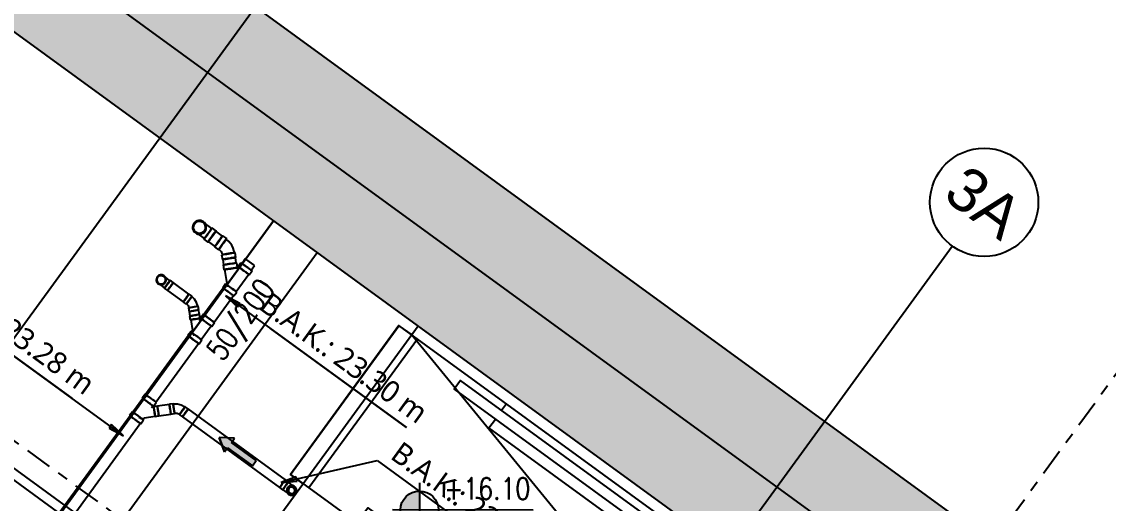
# Model space of a CAD drawing. Header units: millimetres. Extents: x 400382 to 401500, y 4543975 to 4544133.
# Drawn here: x 400776.09 to 400786.11, y 4544121.77 to 4544126.21 of the extents above; entities that cross this region are included whole.
import ezdxf
from ezdxf.enums import TextEntityAlignment as Align

# ---------------------------------------------------------------- set-up
doc = ezdxf.new("R2010")
doc.units = ezdxf.units.MM
for name, pattern in [('ACAD_ISO05W100', [33, 24, -3, 0, -3, 0, -3]), ('AKS', [3, 2.5, -0.25, 0, -0.25]), ('CENTER', [2, 1.25, -0.25, 0.25, -0.25]), ('CONTINU', [0]), ('HIDDEN', [0.375, 0.25, -0.125])]:
    doc.linetypes.add(name, pattern=pattern)
for name, color, linetype in [('aks prota', 2, 'AKS'), ('caks prota', 4, 'Continuous'), ('iderzi_PROTA', 3, 'Continuous'), ('kiriş boyutu prota', 6, 'Continuous'), ('kiriş prota', 6, 'Continuous'), ('kolon tarama prota', 252, 'Continuous'), ('merdiven prota', 2, 'Continuous'), ('perde prota', 1, 'Continuous'), ('skesit prota', 7, 'Continuous'), ('st-s_level (kot)', 6, 'Continuous'), ('st-s_levelmark (kot işareti)', 4, 'Continuous'), ('st_s_ölçü', 4, 'Continuous'), ('taks prota', 7, 'Continuous'), ('TARAMA', 8, 'Continuous')]:
    doc.layers.add(name, color=color, linetype=linetype)
doc.styles.add('OLCU', font='romanstw.shx')
doc.styles.add('Segoe UI Light_1', font='', dxfattribs={"height": 200})
doc.styles.add('TAKS', font='Arial Unicode.ttf')
doc.styles.add('TKIRIS', font='romanstw.shx')
doc.styles.get('Segoe UI Light_1').set_extended_font_data('Segoe UI Light')

# ---------------------------------------------------------------- blocks, each defined once
blk = doc.blocks.new('Flow Direction - Flow Direction _25mm_-1035271-_17_70 m  ARA KAT')
at = {"layer": 'TARAMA'}
blk.add_hatch(color=256, dxfattribs=at).paths.add_polyline_path([(0, 0), (-117, -78), (-117, -30), (-400, -30), (-400, 30), (-117, 30), (-117, 78)], flags=0)
for p, q in [((-117, 30), (-400, 30)), ((-400, 30), (-400, -30)), ((-117, 30), (-400, 30)), ((-400, 30), (-400, -30)), ((0, 0), (-117, 78)), ((-117, 78), (-117, 30)), ((-117, 78), (0, 0)), ((-117, 30), (-117, 78)), ((-117, -78), (0, 0)), ((-117, -78), (0, 0)), ((-400, -30), (-117, -30)), ((-117, -30), (-400, -30)), ((-117, -30), (-117, -78)), ((-117, -30), (-117, -78))]:
    blk.add_line(p, q, dxfattribs=at)
blk = doc.blocks.new('17.60 mekanik')
at = {"layer": 'kolon tarama prota'}
for points in [[(136842.8, 66748.1), (136853.8, 66737.7), (136856.1, 66740.9)], [(136748.7, 66618.6), (136737.7, 66629), (136735.4, 66625.8)], [(136894.2, 66575.7), (136909.2, 66577.1), (136908.3, 66581)]]:
    blk.add_hatch(color=256, dxfattribs=at).paths.add_polyline_path(points, flags=0)
for p, q in [((136833.9, 66807.9), (136830.3, 66810.6)), ((136839.9, 66803), (136833.7, 66807.6)), ((136843.8, 66800.8), (136840.2, 66803.4)), ((136822.8, 66800.2), (136826.4, 66797.6)), ((136826.7, 66798), (136833, 66793.5)), ((136832.7, 66793.1), (136836.3, 66790.5)), ((136839.1, 66785.9), (136839.8, 66781.5)), ((136840.3, 66781.6), (136841, 66776.6)), ((136852.4, 66783.5), (136851.7, 66787.9)), ((136852.7, 66778.4), (136851.9, 66783.4)), ((136861, 66782.1), (136858, 66777.9)), ((136861, 66782.1), (136858, 66777.9)), ((136840.6, 66776.5), (136841.3, 66772.1)), ((136841.9, 66772.2), (136844, 66759.4)), ((136853.9, 66774.1), (136853.2, 66778.5)), ((136853.5, 66772.5), (136853.2, 66774)), ((136855, 66774.6), (136853.5, 66772.5)), ((136857, 66778.6), (136854.4, 66775)), ((136864.7, 66767.5), (136867.4, 66771.1)), ((136866.4, 66771.7), (136869.5, 66776)), ((136866.4, 66771.7), (136869.5, 66776)), ((136794.5, 66760.2), (136791.7, 66762.3)), ((136852.6, 66751.9), (136864.2, 66767.9)), ((136561.7, 66754.5), (136701, 66653.3)), ((136748.7, 66618.6), (136561.7, 66754.5)), ((136786.3, 66754.8), (136789.2, 66752.8)), ((136789.2, 66752.9), (136803.7, 66742.3)), ((136809, 66749.6), (136794.5, 66760.1)), ((136840.6, 66755.1), (136822.8, 66730.6)), ((136842.8, 66759), (136840.2, 66755.4)), ((136844, 66759.4), (136843.3, 66758.6)), ((136844.2, 66758), (136844.3, 66757.1)), ((136845.2, 66757.2), (136845.2, 66757.3)), ((136850.5, 66747.9), (136853.1, 66751.5)), ((136803.7, 66742.2), (136806.5, 66740.2)), ((136811.9, 66747.6), (136809.1, 66749.6)), ((136832.3, 66723.7), (136850.1, 66748.2)), ((136842.8, 66748.1), (136853.8, 66737.7)), ((136856.1, 66740.9), (136842.8, 66748.1)), ((136842.8, 66748.1), (137010, 66626.6)), ((136853.8, 66737.7), (136856.1, 66740.9)), ((136817.6, 66738.4), (136808.5, 66736.9)), ((136808.5, 66736.9), (136817.6, 66738.4)), ((136808.5, 66736.9), (136809.1, 66733.5)), ((136817.1, 66738.3), (136809, 66737)), ((136809, 66737), (136817.1, 66738.3)), ((136818.1, 66734.9), (136809.1, 66733.5)), ((136809.1, 66733.5), (136818.1, 66734.9)), ((136813.6, 66734.2), (136809.1, 66733.5)), ((136809.1, 66733.5), (136813.6, 66734.2)), ((136809.1, 66733.5), (136809.8, 66729.3)), ((136818, 66734.9), (136813.6, 66734.2)), ((136813.6, 66734.2), (136818, 66734.9)), ((136818.7, 66730.7), (136814.2, 66730)), ((136814.2, 66730), (136818.7, 66730.7)), ((136818.1, 66734.9), (136817.6, 66738.4)), ((136818.7, 66730.7), (136818, 66734.9)), ((136819.3, 66727.2), (136818.8, 66730.7)), ((136822.4, 66730.9), (136819.8, 66727.3)), ((136809.7, 66729.3), (136810.3, 66725.8)), ((136814.2, 66730), (136809.8, 66729.3)), ((136809.8, 66729.3), (136814.2, 66730)), ((136810.7, 66725.9), (136812.3, 66715.9)), ((136819.1, 66725.3), (136818.8, 66727.2)), ((136820.3, 66726.9), (136819.1, 66725.3)), ((136830.1, 66719.8), (136832.7, 66723.4)), ((136808.4, 66710.9), (136769.1, 66656.7)), ((136810.7, 66714.7), (136808.1, 66711.2)), ((136812.3, 66715.9), (136811.2, 66714.4)), ((136812.8, 66713.2), (136813, 66712)), ((136814.2, 66712.1), (136814.2, 66712.2)), ((136820.5, 66707.6), (136829.6, 66720.2)), ((137010, 66626.6), (136884.4, 66717.9)), ((136778.7, 66649.8), (136818, 66703.9)), ((136818.4, 66703.7), (136821, 66707.3)), ((136547.3, 66650.5), (136920.6, 66379.3)), ((136925.9, 66386.5), (136552.5, 66657.8)), ((136766.6, 66653), (136757.5, 66640.5)), ((136768.7, 66657), (136766.1, 66653.4)), ((136757, 66640.9), (136754.4, 66637.3)), ((136774.7, 66644.7), (136775.9, 66646.3)), ((136776.6, 66645), (136774.7, 66644.7)), ((136776.4, 66645.9), (136779, 66649.5)), ((136780, 66646), (136776.5, 66645.5)), ((136791.1, 66647.7), (136780, 66645.9)), ((136794.5, 66648.3), (136791.1, 66647.8)), ((136808.5, 66643.6), (136805.7, 66645.6)), ((136898.2, 66578.3), (136808.4, 66643.5)), ((136754.8, 66637), (136407, 66158.4)), ((136763.8, 66636), (136763.8, 66635.9)), ((136764, 66634.7), (136765.2, 66634.9)), ((136764.7, 66629.8), (136767.3, 66633.4)), ((136766.8, 66633.8), (136767.9, 66635.3)), ((136767.9, 66635.3), (136777.9, 66636.9)), ((136778, 66636.4), (136781.4, 66637)), ((136781.4, 66637), (136792.5, 66638.8)), ((136792.5, 66638.7), (136795.9, 66639.3)), ((136800.3, 66638.2), (136803.1, 66636.2)), ((136803.2, 66636.2), (136892.9, 66571)), ((136416.6, 66151.4), (136764.3, 66630.1)), ((136737.7, 66629), (136735.4, 66625.8)), ((136735.4, 66625.8), (136748.7, 66618.6)), ((136748.7, 66618.6), (136737.7, 66629)), ((136894.2, 66575.7), (136983, 66596.2)), ((136983, 66596.2), (137127.7, 66491)), ((136908.3, 66581), (136894.2, 66575.7)), ((136909.2, 66577.1), (136908.3, 66581)), ((136892.9, 66571), (136895.7, 66568.9)), ((136894.2, 66575.7), (136909.2, 66577.1)), ((136901.1, 66576.3), (136898.3, 66578.4)), ((136900.3, 66571.2), (136900.3, 66571.2)), ((136907.7, 66565.8), (136907.7, 66565.8))]:
    blk.add_line(p, q, dxfattribs=at)
at = {"layer": 'kolon tarama prota', "flags": 128}
for points in [[(136815.3, 66806.6), (136813.7, 66808.3), (136813, 66810.5), (136813.1, 66812.8), (136814, 66814.5)], [(136814, 66814.5), (136815.7, 66816.1), (136817.9, 66816.9), (136820.2, 66816.7), (136822, 66815.8)], [(136822, 66815.8), (136822.4, 66815.5), (136823.5, 66814.7), (136825.2, 66813.5), (136827.4, 66811.9), (136829.8, 66810.1), (136830, 66810)], [(136822, 66815.8), (136823.5, 66814.1), (136824.3, 66811.9), (136824.1, 66809.6), (136823.3, 66807.8)], [(136823.3, 66807.8), (136821.5, 66806.3), (136819.3, 66805.5), (136817, 66805.7), (136815.3, 66806.6)], [(136823.2, 66800.8), (136820.8, 66802.6), (136818.6, 66804.2), (136816.8, 66805.4), (136815.7, 66806.3), (136815.3, 66806.6), (136815.3, 66806.6)], [(136836.7, 66791), (136838.5, 66789.1), (136838.7, 66788.8)], [(136848.5, 66794.8), (136845.8, 66798.1), (136843.4, 66800.3)], [(136851, 66787.8), (136849.9, 66791.9), (136848.5, 66794.8)], [(136838.7, 66788.8), (136839.7, 66786.3), (136839.7, 66786)], [(136781, 66759.3), (136779.7, 66760.8), (136779.3, 66762.7), (136779.8, 66764.6), (136780.1, 66765.1)], [(136780.1, 66765.1), (136781.6, 66766.3), (136783.5, 66766.7), (136785.4, 66766.2), (136785.8, 66766)], [(136785.8, 66766), (136786.2, 66765.7), (136787.3, 66764.9), (136788.9, 66763.7), (136790.9, 66762.2), (136791.4, 66761.9)], [(136785.8, 66766), (136787, 66764.5), (136787.5, 66762.6), (136787, 66760.7), (136786.7, 66760.2)], [(136786.7, 66760.2), (136785.2, 66759), (136783.3, 66758.6), (136781.4, 66759.1), (136781, 66759.3)], [(136786.6, 66755.2), (136784.6, 66756.7), (136782.8, 66758), (136781.6, 66758.9), (136781, 66759.3), (136781, 66759.3)], [(136817.1, 66738.3), (136816.1, 66741.7), (136814.2, 66744.8), (136811.6, 66747.2)], [(136806.8, 66740.6), (136808.3, 66738.9), (136809, 66737)], [(136805.4, 66645.2), (136802.1, 66647), (136798.5, 66647.9), (136794.8, 66647.9), (136794.6, 66647.8)], [(136795.9, 66639.7), (136798.3, 66639.7), (136800.5, 66638.6), (136800.6, 66638.6)], [(136901.6, 66565.2), (136900.4, 66566.7), (136899.9, 66568.6), (136900.5, 66570.5), (136900.7, 66570.9)], [(136900.7, 66570.9), (136902.2, 66572.2), (136904.1, 66572.6), (136906, 66572.1), (136906.4, 66571.8)], [(136900.8, 66575.9), (136902.8, 66574.4), (136904.6, 66573.1), (136905.9, 66572.2), (136906.4, 66571.8), (136906.4, 66571.8)], [(136906.4, 66571.8), (136907.7, 66570.3), (136908.1, 66568.4), (136907.6, 66566.5), (136907.4, 66566.1)], [(136901.6, 66565.2), (136901.3, 66565.5), (136900.2, 66566.3), (136898.5, 66567.5), (136896.5, 66568.9), (136896, 66569.3)], [(136907.4, 66566.1), (136905.9, 66564.8), (136904, 66564.4), (136902.1, 66564.9), (136901.6, 66565.2)]]:
    blk.add_lwpolyline(points, dxfattribs=at)
at = {"layer": 'kolon tarama prota'}
for centre, radius, start, end in [((136818.6, 66811.2), 6.38, 144, 324), ((136818.6, 66811.2), 6.38, 144, 324), ((136818.6, 66811.2), 5.9, 144, 324), ((136818.6, 66811.2), 5.71, 144, 324), ((136818.6, 66811.2), 6.38, 324, 144), ((136818.6, 66811.2), 6.38, 324, 144), ((136818.6, 66811.2), 5.9, 324, 144), ((136818.6, 66811.2), 5.71, 324, 144), ((136783.4, 66762.7), 4.58, 144, 324), ((136783.4, 66762.7), 4.58, 144, 324), ((136783.4, 66762.7), 4.5, 144, 324), ((136783.4, 66762.7), 4.1, 144, 324), ((136783.4, 66762.7), 4.5, 324, 144), ((136783.4, 66762.7), 4.58, 324, 144), ((136783.4, 66762.7), 4.58, 324, 144), ((136783.4, 66762.7), 4.1, 324, 144), ((136904, 66568.5), 4.58, 143.9999, 323.9999), ((136904, 66568.5), 4.58, 143.9999, 323.9999), ((136904, 66568.5), 4.1, 143.9999, 323.9999), ((136904, 66568.5), 4.58, 323.9999, 143.9999), ((136904, 66568.5), 4.58, 323.9999, 143.9999), ((136904, 66568.5), 4.1, 323.9999, 143.9999), ((136904, 66568.5), 3.3, 144, 324), ((136904, 66568.5), 3.3, 324, 144)]:
    blk.add_arc(centre, radius, start, end, dxfattribs=at)
at = {"layer": 'kolon tarama prota', "extrusion": (8.87631e-06, 1.22373e-05, 1)}
for radius, start, end in [(4.58, 53.9999, 233.9999), (4.58, 53.9999, 233.9999), (4.1, 53.9999, 233.9999), (3.43, 143.9999, 323.9999), (3.43, 143.9999, 323.9999), (3.02, 53.9999, 233.9999), (3.43, 323.9999, 143.9999), (3.43, 323.9999, 143.9999), (4.58, 233.9999, 53.9999), (4.58, 233.9999, 53.9999), (4.1, 233.9999, 53.9999), (3.02, 233.9999, 53.9999)]:
    blk.add_arc((136904, 66568.5, 1.9), radius, start, end, dxfattribs=at)
at = {"layer": 'kolon tarama prota'}
for centre, major_axis, ratio, start_param, end_param in [((136826.6, 66805.4), (3.75, 5.16), 0.01, 1.570796, 4.712389), ((136826.6, 66805.4), (3.36, 4.62), 0.01, 1.570796, 4.712389), ((136830.2, 66802.8), (3.75, 5.16), 0.01, 1.570796, 4.712389), ((136826.6, 66805.4), (3.75, 5.16), 0.01, 4.712389, 7.853982), ((136826.6, 66805.4), (3.36, 4.62), 0.01, 4.712389, 7.853982), ((136830.2, 66802.8), (3.47, 4.77), 0.01, 3.141593, 4.712389), ((136830.2, 66802.8), (3.47, 4.77), 0.01, 1.570796, 3.141593), ((136830.2, 66802.8), (3.75, 5.16), 0.01, 4.712389, 7.853982), ((136830.2, 66802.8), (3.47, 4.77), 0.01, 0, 1.570796), ((136830.2, 66802.8), (3.47, 4.77), 0.01, 4.712389, 6.283185), ((136836.4, 66798.3), (3.75, 5.16), 0.01, 6.279043, 9.420635), ((136836.4, 66798.3), (3.75, 5.16), 0.01, 3.13745, 6.279043), ((136836.4, 66798.3), (3.47, 4.77), 0.01, 0, 1.570796), ((136836.4, 66798.3), (3.47, 4.77), 0.01, 4.712389, 6.283185), ((136836.4, 66798.3), (3.47, 4.77), 0.01, 1.570796, 3.141593), ((136836.4, 66798.3), (3.47, 4.77), 0.01, 3.141593, 4.712389), ((136840, 66795.6), (3.75, 5.16), 0.01, 3.13745, 6.279043), ((136840, 66795.6), (3.75, 5.16), 0.01, 6.279043, 9.420635), ((136840, 66795.6), (3.36, 4.62), 0.01, 3.13745, 6.279043), ((136840, 66795.6), (3.36, 4.62), 0.01, 6.279043, 9.420635), ((136845.4, 66786.9), (6.3, 1), 0.01, 0.004141, 3.145734), ((136845.4, 66786.9), (6.3, 1), 0.01, 3.145734, 6.287327), ((136845.4, 66786.9), (5.64, 0.89), 0.01, 3.145734, 6.287327), ((136845.4, 66786.9), (5.64, 0.89), 0.01, 0.004141, 3.145734), ((136846.1, 66782.5), (6.3, 1), 0.01, 3.145734, 6.287327), ((136846.1, 66782.5), (6.3, 1), 0.01, 0.004141, 3.145734), ((136846.1, 66782.5), (5.83, 0.92), 0.01, 1.570796, 3.141593), ((136846.1, 66782.5), (5.83, 0.92), 0.01, 3.141593, 4.712389), ((136846.1, 66782.5), (5.83, 0.92), 0.01, 4.712389, 6.283185), ((136846.1, 66782.5), (5.83, 0.92), 0.01, 0, 1.570796), ((136865.3, 66779), (4.24, -3.08), 0.01, 0.004143, 3.145735), ((136865.3, 66779), (4.24, -3.08), 0.01, 0.004143, 3.145735), ((136865.3, 66779), (4.24, -3.08), 0.01, 3.145735, 6.287328), ((136865.3, 66779), (4.24, -3.08), 0.01, 3.145735, 6.287328), ((136846.9, 66777.5), (6.3, 1), 0.01, 3.137451, 6.279044), ((136846.9, 66777.5), (6.3, 1), 0.01, 6.279044, 9.420636), ((136846.9, 66777.5), (5.83, 0.92), 0.01, 1.570796, 3.141593), ((136846.9, 66777.5), (5.83, 0.92), 0.01, 3.141593, 4.712389), ((136847.6, 66773.1), (6.3, 1), 0.01, 6.279044, 9.420636), ((136847.6, 66773.1), (6.3, 1), 0.01, 3.137451, 6.279044), ((136847.6, 66773.1), (5.64, 0.89), 0.01, 3.137451, 6.279044), ((136847.6, 66773.1), (5.64, 0.89), 0.01, 6.279044, 9.420636), ((136846.9, 66777.5), (5.83, 0.92), 0.01, 0, 1.570796), ((136846.9, 66777.5), (5.83, 0.92), 0.01, 4.712389, 6.283185), ((136859.6, 66771.2), (-5.16, 3.75), 0.01, 3.145735, 6.287328), ((136859.6, 66771.2), (5.16, -3.75), 0.01, 3.145735, 6.287328), ((136859.6, 66771.2), (-4.62, 3.36), 0.01, 0.004143, 3.145735), ((136859.6, 66771.2), (4.62, -3.36), 0.01, 0.004143, 3.145735), ((136862.2, 66774.8), (-5.16, 3.75), 0.01, 0.004143, 3.145735), ((136862.2, 66774.8), (-5.16, 3.75), 0.01, 3.145735, 6.287328), ((136862.2, 66774.8), (4.24, -3.08), 0.01, 3.145735, 6.287328), ((136862.2, 66774.8), (4.24, -3.08), 0.01, 0.004143, 3.145735), ((136862.2, 66774.8), (4.24, -3.08), 0.01, 3.145735, 6.287328), ((136862.2, 66774.8), (4.24, -3.08), 0.01, 0.004143, 3.145735), ((136789, 66758.5), (2.69, 3.7), 0.009989, 4.712389, 7.853982), ((136789, 66758.5), (2.41, 3.31), 0.009989, 4.712389, 7.853982), ((136789, 66758.5), (2.69, 3.7), 0.009989, 1.570796, 4.712389), ((136789, 66758.5), (2.41, 3.31), 0.009989, 1.570796, 4.712389), ((136791.9, 66756.5), (2.69, 3.7), 0.009989, 1.570796, 4.712389), ((136791.9, 66756.5), (2.65, 3.64), 0.009989, 3.141593, 4.712389), ((136791.9, 66756.5), (2.65, 3.64), 0.009989, 1.570796, 3.141593), ((136791.9, 66756.5), (2.69, 3.7), 0.009989, 4.712389, 7.853982), ((136791.9, 66756.5), (2.65, 3.64), 0.009989, 0, 1.570796), ((136791.9, 66756.5), (2.65, 3.64), 0.009989, 4.712389, 6.283185), ((136845.4, 66751.6), (5.16, -3.75), 0.01, 3.145735, 6.287328), ((136845.4, 66751.6), (-5.16, 3.75), 0.01, 3.145735, 6.287328), ((136845.4, 66751.6), (4.77, -3.47), 0.01, 3.141593, 4.712389), ((136845.4, 66751.6), (4.77, -3.47), 0.01, 1.570796, 3.141593), ((136848, 66755.2), (-5.16, 3.75), 0.01, 3.145735, 6.287328), ((136848, 66755.2), (-5.16, 3.75), 0.01, 0.004143, 3.145735), ((136848, 66755.2), (4.62, -3.36), 0.01, 3.145735, 6.287328), ((136848, 66755.2), (4.62, -3.36), 0.01, 0.004143, 3.145735), ((136850, 66758), (5.64, 0.89), 0.01, 2.565255, 3.137451), ((136850, 66758), (5.64, 0.89), 0.01, 3.137451, 3.709647), ((136845.4, 66751.6), (-4.77, 3.47), 0.01, 1.570796, 3.141593), ((136845.4, 66751.6), (-4.77, 3.47), 0.01, 3.141593, 4.712389), ((136806.4, 66745.9), (2.69, 3.7), 0.009989, 3.151581, 6.293174), ((136806.4, 66745.9), (2.69, 3.7), 0.009989, 0.009988, 3.151581), ((136806.4, 66745.9), (2.65, 3.64), 0.009989, 1.570796, 3.141593), ((136806.4, 66745.9), (2.65, 3.64), 0.009989, 3.141593, 4.712389), ((136806.4, 66745.9), (2.65, 3.64), 0.009989, 0, 1.570796), ((136806.4, 66745.9), (2.65, 3.64), 0.009989, 4.712389, 6.283185), ((136809.2, 66743.9), (2.69, 3.7), 0.009989, 3.151581, 6.293174), ((136809.2, 66743.9), (2.69, 3.7), 0.009989, 0.009988, 3.151581), ((136809.2, 66743.9), (2.41, 3.31), 0.009989, 3.151581, 6.293174), ((136809.2, 66743.9), (2.41, 3.31), 0.009989, 0.009988, 3.151581), ((136814.2, 66730), (4.52, 0.72), 0.01, 3.137451, 6.279044), ((136814.2, 66730), (4.52, 0.72), 0.01, 6.279044, 9.420636), ((136827.5, 66727.1), (-5.16, 3.75), 0.01, 0.004143, 3.145735), ((136827.5, 66727.1), (-5.16, 3.75), 0.01, 3.145735, 6.287328), ((136814.8, 66726.5), (4.52, 0.72), 0.01, 6.279044, 9.420636), ((136814.8, 66726.5), (4.52, 0.72), 0.01, 3.137451, 6.279044), ((136814.8, 66726.5), (4.05, 0.64), 0.01, 3.137451, 6.279044), ((136814.8, 66726.5), (4.05, 0.64), 0.01, 6.279044, 9.420636), ((136824.9, 66723.5), (-5.16, 3.75), 0.01, 3.145735, 6.287328), ((136824.9, 66723.5), (-5.16, 3.75), 0.01, 0.004143, 3.145735), ((136824.9, 66723.5), (4.62, -3.36), 0.01, 3.145735, 6.287328), ((136824.9, 66723.5), (4.62, -3.36), 0.01, 0.004143, 3.145735), ((136827.5, 66727.1), (-4.77, 3.47), 0.01, 4.712389, 6.283185), ((136827.5, 66727.1), (4.77, -3.47), 0.01, 3.141593, 4.712389), ((136827.5, 66727.1), (4.77, -3.47), 0.01, 4.712389, 6.283185), ((136827.5, 66727.1), (4.77, -3.47), 0.01, 0, 1.570796), ((136813.2, 66707.4), (-5.16, 3.75), 0.01, 3.145735, 6.287328), ((136813.2, 66707.4), (5.16, -3.75), 0.01, 3.145735, 6.287328), ((136813.2, 66707.4), (-4.77, 3.47), 0.009993, 0, 1.570796), ((136813.2, 66707.4), (-4.77, 3.47), 0.009993, 4.712389, 6.283185), ((136815.8, 66711), (-5.16, 3.75), 0.01, 3.145735, 6.287328), ((136815.8, 66711), (-5.16, 3.75), 0.01, 0.004143, 3.145735), ((136815.8, 66711), (4.62, -3.36), 0.01, 3.145735, 6.287328), ((136815.8, 66711), (4.62, -3.36), 0.01, 0.004143, 3.145735), ((136817, 66712.6), (4.05, 0.64), 0.01, 2.322801, 3.137451), ((136817, 66712.6), (4.05, 0.64), 0.01, 3.137451, 3.952101), ((136813.2, 66707.4), (4.77, -3.47), 0.009993, 4.712389, 6.283185), ((136813.2, 66707.4), (-4.77, 3.47), 0.009993, 3.141593, 4.712389), ((136771.3, 66649.7), (5.16, -3.75), 0.009993, 3.141593, 6.283185), ((136771.3, 66649.7), (-5.16, 3.75), 0.009993, 3.141593, 6.283185), ((136771.3, 66649.7), (4.62, -3.36), 0.009993, 0, 3.141593), ((136771.3, 66649.7), (-4.62, 3.36), 0.009993, 0, 3.141593), ((136773.9, 66653.3), (-5.16, 3.75), 0.009993, 3.141593, 6.283185), ((136773.9, 66653.3), (5.16, -3.75), 0.009993, 3.141593, 6.283185), ((136773.9, 66653.3), (4.77, -3.47), 0.009993, 1.570796, 3.141593), ((136773.9, 66653.3), (4.77, -3.47), 0.009993, 3.141593, 4.712389), ((136773.9, 66653.3), (-4.77, 3.47), 0.009993, 1.570796, 3.141593), ((136773.9, 66653.3), (-4.77, 3.47), 0.009993, 3.141593, 4.712389), ((136762.2, 66637.1), (5.16, -3.75), 0.009993, 3.141593, 6.283185), ((136762.2, 66637.1), (-5.16, 3.75), 0.009993, 3.141593, 6.283185), ((136762.2, 66637.1), (-4.62, 3.36), 0.009993, 3.141593, 6.283185), ((136762.2, 66637.1), (4.62, -3.36), 0.009993, 3.141593, 6.283185), ((136777.3, 66640.9), (-0.72, 4.52), 0.007066, 0.007067, 3.148659), ((136777.3, 66640.9), (-0.72, 4.52), 0.007066, 3.148659, 6.290252), ((136777.3, 66640.9), (-0.64, 4.05), 0.007066, 3.148659, 6.290252), ((136777.3, 66640.9), (-0.64, 4.05), 0.007066, 0.007067, 3.148659), ((136780.7, 66641.5), (-0.72, 4.52), 0.007066, 3.148659, 6.290252), ((136780.7, 66641.5), (-0.72, 4.52), 0.007066, 0.007067, 3.148659), ((136780.7, 66641.5), (-0.7, 4.44), 0.004289, 0, 1.570796), ((136780.7, 66641.5), (-0.7, 4.44), 0.004289, 4.712389, 6.283185), ((136780.7, 66641.5), (-0.7, 4.44), 0.004289, 1.570796, 3.141593), ((136780.7, 66641.5), (-0.7, 4.44), 0.004289, 3.141593, 4.712389), ((136791.8, 66643.2), (-0.72, 4.52), 0.004289, 6.273341, 9.414934), ((136791.8, 66643.2), (-0.72, 4.52), 0.004289, 3.131748, 6.273341), ((136791.8, 66643.2), (-0.7, 4.44), 0.004289, 4.712389, 6.283185), ((136791.8, 66643.2), (-0.7, 4.44), 0.004289, 0, 1.570796), ((136791.8, 66643.2), (-0.7, 4.44), 0.004289, 3.141593, 4.712389), ((136791.8, 66643.2), (-0.7, 4.44), 0.004289, 1.570796, 3.141593), ((136795.2, 66643.8), (-0.72, 4.52), 0.004289, 6.273341, 9.414934), ((136795.2, 66643.8), (-0.72, 4.52), 0.004289, 3.131748, 6.273341), ((136795.2, 66643.8), (-0.64, 4.05), 0.004289, 6.273341, 9.414934), ((136795.2, 66643.8), (-0.64, 4.05), 0.004289, 3.131748, 6.273341), ((136803, 66641.9), (2.69, 3.7), 0.009993, 6.279257, 9.420849), ((136803, 66641.9), (2.69, 3.7), 0.009993, 3.137664, 6.279257), ((136803, 66641.9), (2.41, 3.31), 0.009993, 6.279257, 9.420849), ((136803, 66641.9), (2.41, 3.31), 0.009993, 3.137664, 6.279257), ((136805.8, 66639.9), (2.69, 3.7), 0.009993, 6.279257, 9.420849), ((136805.8, 66639.9), (2.69, 3.7), 0.009993, 3.137664, 6.279257), ((136805.8, 66639.9), (2.65, 3.64), 0.009993, 4.712389, 6.283185), ((136805.8, 66639.9), (2.65, 3.64), 0.009993, 0, 1.570796), ((136759.6, 66633.5), (5.16, -3.75), 0.009993, 0, 3.141593), ((136759.6, 66633.5), (5.16, -3.75), 0.009993, 3.141593, 6.283185), ((136759.6, 66633.5), (4.77, -3.47), 0.009999, 3.141593, 4.712389), ((136759.6, 66633.5), (4.77, -3.47), 0.009999, 1.570796, 3.141593), ((136759.6, 66633.5), (4.77, -3.47), 0.009999, 4.712389, 6.283185), ((136759.6, 66633.5), (4.77, -3.47), 0.009999, 0, 1.570796), ((136763.3, 66638.7), (-0.64, 4.05), 0.007066, 3.148659, 3.963309), ((136763.3, 66638.7), (-0.64, 4.05), 0.007066, 2.334009, 3.148659), ((136805.8, 66639.9), (2.65, 3.64), 0.009993, 1.570796, 3.141593), ((136805.8, 66639.9), (2.65, 3.64), 0.009993, 3.141593, 4.712389), ((136895.6, 66574.7), (2.69, 3.7), 0.009993, 1.570781, 4.712374), ((136895.6, 66574.7), (2.65, 3.64), 0.009993, 1.570796, 3.141593), ((136895.6, 66574.7), (2.65, 3.64), 0.009993, 3.141593, 4.712389), ((136895.6, 66574.7), (2.69, 3.7), 0.009993, 4.712374, 7.853967), ((136895.6, 66574.7), (2.65, 3.64), 0.009993, 0, 1.570796), ((136895.6, 66574.7), (2.65, 3.64), 0.009993, 4.712389, 6.283185), ((136898.4, 66572.6), (2.69, 3.7), 0.009993, 1.570781, 4.712374), ((136898.4, 66572.6), (2.41, 3.31), 0.009993, 1.570781, 4.712374), ((136898.4, 66572.6), (2.69, 3.7), 0.009993, 4.712374, 7.853967), ((136898.4, 66572.6), (2.41, 3.31), 0.009993, 4.712374, 7.853967)]:
    blk.add_ellipse(centre, major_axis=major_axis, ratio=ratio, start_param=start_param, end_param=end_param, dxfattribs=at)
at = {"layer": 'kolon tarama prota', "xscale": 0.09999999999999999, "yscale": 0.09999999999999999, "zscale": 0.09999999999999999, "rotation": 143.9999583834596}
blk.add_blockref('Flow Direction - Flow Direction _25mm_-1035271-_17_70 m  ARA KAT', (136837.2, 66617.1), dxfattribs=at)
at = {"layer": 'kolon tarama prota', "char_height": 20, "attachment_point": 1, "rotation": 324, "line_spacing_factor": 1.142579, "style": 'Segoe UI Light_1'}
for s, insert, width in [('B.A.K.: 23.28 m', (136577.2, 66778.6), 213.157), ('B.A.K.: 23.30 m', (136884.5, 66752.5), 213.157), ('B.A.K.: 23.31 m', (137005.7, 66614.9), 207.627)]:
    blk.add_mtext(s, dxfattribs=dict(at, insert=insert, width=width))
blk = doc.blocks.new('yürüyen mer 2')
at = {"color": 253}
blk.add_lwpolyline([(52651, 3429.1), (52651, 3599.1)], dxfattribs=at)
at = {"layer": 'st_s_ölçü', "color": 252, "ltscale": 0.1}
blk.add_line((53451.2, 3599.1), (53451.2, 3429.1), dxfattribs=at)
for points in [[(52651, 3599.1), (53472.2, 3599.1), (53472.2, 3429.1), (52651, 3429.1)], [(52651, 3591.6), (53396.5, 3591.6), (53396.5, 3581.8), (52651, 3581.8)], [(53349.5, 3599.1), (53349.5, 3591.6)], [(52651, 3571.6), (53349.5, 3571.6), (53349.5, 3581.8)], [(52651, 3529.1), (53109.3, 3571.6), (53109.3, 3456.6), (52651, 3499.1)], [(52651, 3456.6), (53349.5, 3456.6), (53349.5, 3446.3)], [(52651, 3436.6), (53396.5, 3436.6), (53396.5, 3446.3), (52651, 3446.3)], [(53349.5, 3429.1), (53349.5, 3436.6)]]:
    blk.add_lwpolyline(points, dxfattribs=at)
blk = doc.blocks.new('PLAN_KOT')
at = {"layer": 'st-s_levelmark (kot işareti)'}
h = blk.add_hatch(color=256, dxfattribs=at)
h.paths.add_polyline_path([(0, 17.5, 0.414214), (-17.5, 0), (0, 0)])
h.paths.add_polyline_path([(17.5, 0), (0, 0), (0, -17.5, 0.414214)])
for p, q in [((0, 25), (0, -25)), ((105, 0), (-25, 0))]:
    blk.add_line(p, q, dxfattribs=at)
blk.add_circle((0, 0), 17.5, dxfattribs=at)
at = {"layer": 'st-s_level (kot)', "color": 6, "style": 'OLCU', "width": 0.8}
for tag, p in [('KOT', (22.7, 9.8)), ('DÖŞEME_KALINLIĞI', (22.7, -27.6))]:
    blk.add_attdef(tag, p, '', height=20, dxfattribs=at)

msp = doc.modelspace()

# ---------------------------------------------------------------- hatches: boundary and pattern name
at = {"layer": 'kolon tarama prota'}
h = msp.add_hatch(color=256, dxfattribs=at)
h.dxf.hatch_style = 1
h.paths.add_polyline_path([(400825.527, 4544091.908), (400771.977, 4544130.917), (400746.836, 4544096.404), (400748.048, 4544095.52), (400772.306, 4544128.822), (400822.975, 4544091.912)])

# ---------------------------------------------------------------- linework, layer by layer
at = {"layer": 'aks prota', "ltscale": 10}
for p, q in [((400863.305, 4544063.461), (400768.79, 4544132.311)), ((400751.922, 4544090.224), (400779.419, 4544127.971)), ((400751.922, 4544090.224), (400779.419, 4544127.971)), ((400757.176, 4544086.397), (400784.673, 4544124.143)), ((400757.176, 4544086.397), (400784.673, 4544124.143))]:
    msp.add_line(p, q, dxfattribs=at)
at = {"layer": 'caks prota', "ltscale": 0.05}
msp.add_circle((400784.967, 4544124.548), 0.5, dxfattribs=at)
msp.add_circle((400784.967, 4544124.548), 0.5, dxfattribs=at)
at = {"layer": 'iderzi_PROTA', "linetype": 'ACAD_ISO05W100', "lineweight": 30, "ltscale": 2}
msp.add_lwpolyline([(400778.409, 4544124.376), (400774.582, 4544119.122), (400781.124, 4544114.357), (400784.951, 4544119.611)], dxfattribs=at)
at = {"layer": 'kiriş prota'}
for points in [[(400772.603, 4544117.595), (400773.169, 4544117.182), (400778.409, 4544124.376)], [(400778.813, 4544124.082), (400775.339, 4544119.313)], [(400779.743, 4544123.405), (400776.269, 4544118.636)]]:
    msp.add_lwpolyline(points, dxfattribs=at)
at = {"layer": 'merdiven prota', "color": 4}
msp.add_line((400779.684, 4544123.324), (400783.407, 4544118.787), dxfattribs=at)
at = {"layer": 'merdiven prota', "linetype": 'HIDDEN', "ltscale": 10}
msp.add_lwpolyline([(400778.683, 4544121.95), (400778.566, 4544122.035), (400779.567, 4544123.409), (400779.684, 4544123.324)], dxfattribs=at)
at = {"layer": 'perde prota'}
msp.add_lwpolyline([(400825.527, 4544091.908), (400771.977, 4544130.917), (400746.836, 4544096.404), (400748.049, 4544095.521), (400772.306, 4544128.822), (400822.975, 4544091.912)], close=True, dxfattribs=at)
at = {"layer": 'skesit prota', "linetype": 'CENTER', "ltscale": 0.2}
for points in [[(400765.024, 4544130.352), (400860.966, 4544060.463)], [(400788.902, 4544126.693), (400759.924, 4544086.914), (400712.323, 4544086.973)]]:
    msp.add_lwpolyline(points, dxfattribs=at)

# ---------------------------------------------------------------- block references
at = {"layer": 'merdiven prota', "xscale": 0.01, "yscale": 0.01, "zscale": 0.01, "rotation": 359.9284577011093}
msp.add_blockref('17.60 mekanik', (399408.706, 4543457.914), dxfattribs=at)
at = {"layer": 'st-s_level (kot)', "linetype": 'CONTINU', "ltscale": 0.1, "xscale": 0.01, "yscale": 0.01, "zscale": 0.01, "rotation": 359.9284577011093}
msp.add_blockref('PLAN_KOT', (400779.756, 4544121.708), dxfattribs=at).add_auto_attribs({'KOT': '+16.10', 'DÖŞEME_KALINLIĞI': 'd=50'})
at = {"layer": 'st_s_ölçü', "linetype": 'CONTINU', "xscale": -0.009999999999999997, "yscale": 0.01, "zscale": 0.01, "rotation": 323.9284577011256}
msp.add_blockref('yürüyen mer 2', (401190.582, 4543779.477), dxfattribs=at)

# ---------------------------------------------------------------- texts
at = {"layer": 'kiriş boyutu prota', "ltscale": 0.05, "style": 'TKIRIS', "width": 0.8}
msp.add_text('50/200', height=0.2, rotation=53.9285, dxfattribs=at).set_placement((400778.351, 4544123.805), align=Align.MIDDLE_RIGHT)
at = {"layer": 'taks prota', "style": 'TAKS'}
msp.add_text('3A', height=0.4, rotation=323.4336, dxfattribs=at).set_placement((400784.967, 4544124.548), align=Align.MIDDLE_CENTER)
msp.add_text('3A', height=0.4, rotation=323.4336, dxfattribs=at).set_placement((400784.967, 4544124.548), align=Align.MIDDLE_CENTER)

doc.saveas('drawing.dxf')
